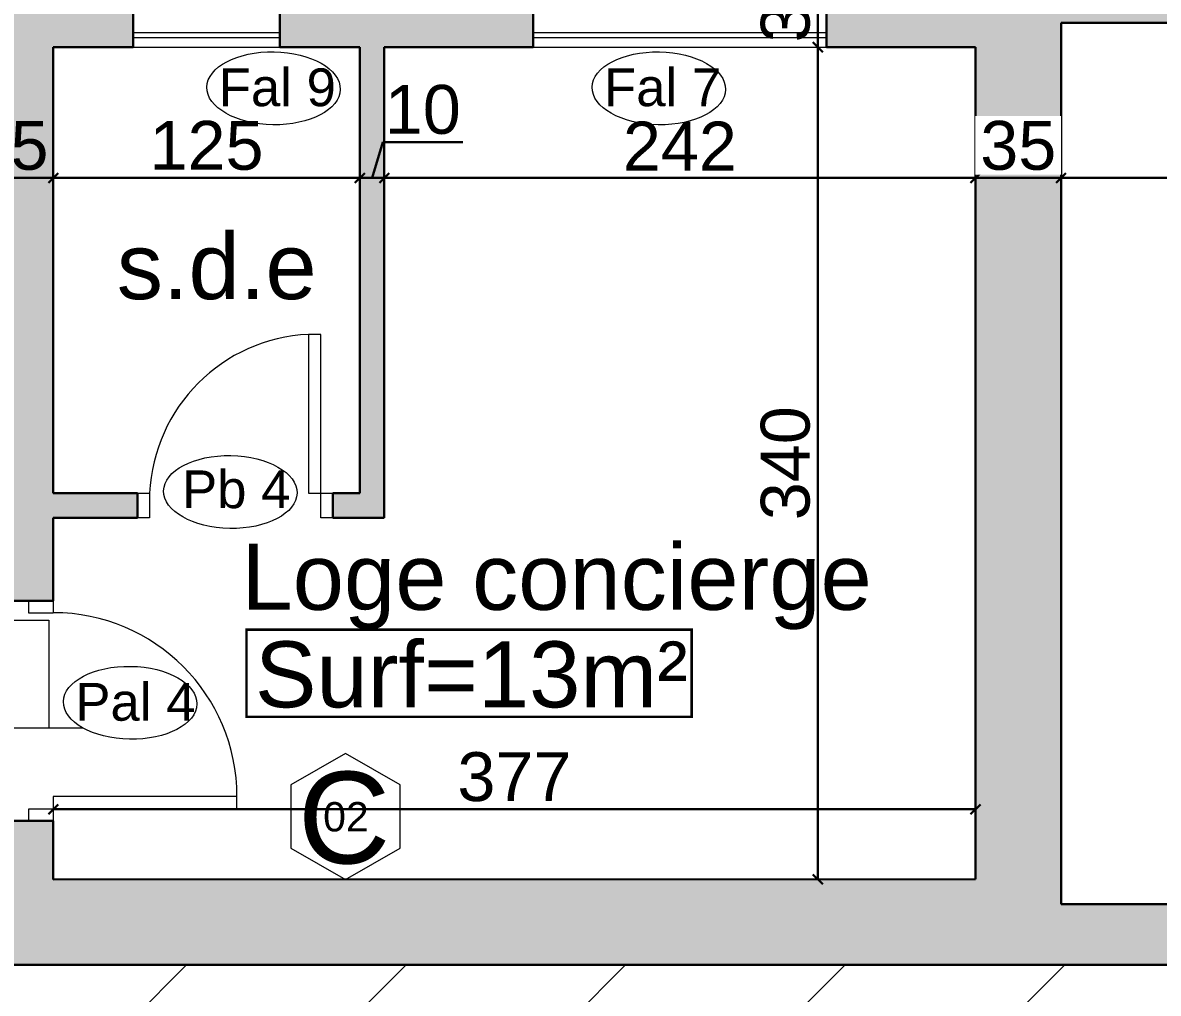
# Model space of a CAD drawing. Header units: millimetres. Extents: x 2804 to 3317, y 6834 to 7064.
# Drawn here: x 2893.463 to 2898.109, y 6920.366 to 6924.336 of the extents above; entities that cross this region are included whole.
import ezdxf

# ---------------------------------------------------------------- set-up
doc = ezdxf.new("R2010")
doc.units = ezdxf.units.MM
doc.header["$PDMODE"] = 1
for name, color, linetype, lineweight in [('cotation', 3, 'Continuous', 30), ('menuise', 50, 'Continuous', 18), ('PORT-FEN', 2, 'Continuous', 0), ('SECURITE', 2, 'Continuous', 0), ('zin cotation', 41, 'Continuous', 5), ('zin menuiserie', 150, 'Continuous', 5), ('Zin mur', 30, 'Continuous', 30)]:
    doc.layers.add(name, color=color, linetype=linetype, lineweight=lineweight)
doc.layers.add('zin hatch mur', color=8, linetype='Continuous')
doc.layers.add('zin texte', color=33, linetype='Continuous')
doc.styles.add('ARIAL', font='arial.ttf')
doc.styles.add('PsikTxtStyle', font='arial.ttf')
doc.styles.get("Standard").update_dxf_attribs({"font": 'arial.ttf'})
doc.dimstyles.new('cotation 100', dxfattribs={"dimtxt": 0.2, "dimasz": 0.04, "dimexe": 0, "dimexo": 0, "dimgap": 0.03, "dimtad": 1, "dimdec": 0, "dimlfac": 100, "dimdsep": 46, "dimtxsty": 'ARIAL', "dimblk": 'OBLIQUE', "dimcen": 0.09, "dimse1": 1, "dimse2": 1, "dimclrd": 256, "dimclre": 256, "dimclrt": 256, "dimadec": 3, "dimazin": 2, "dimtfac": 1, "dimtdec": 0, "dimtofl": 0, "dimtmove": 1, "dimatfit": 3, "dimfxl": 0, "dimtolj": 1, "dimtzin": 0, "dimlwd": -1, "dimlwe": -1, "dimarcsym": 0})

# ---------------------------------------------------------------- blocks, each defined once
blk = doc.blocks.new('P70')
at = {"layer": 'zin menuiserie'}
for p, q in [((0, 650), (0, 0)), ((50, 650), (0, 650)), ((50, 0), (50, 650)), ((-700, 0), (-650, 0)), ((-700, -100), (-700, 0)), ((-650, 0), (-650, -100)), ((0, 0), (100, 0)), ((50, -100), (50, 0)), ((100, 0), (100, -100)), ((-650, -100), (-700, -100)), ((100, -100), (50, -100))]:
    blk.add_line(p, q, dxfattribs=at)
blk.add_arc((31.3, -31.3), 682, 92.6275, 177.3725, dxfattribs=at)
blk = doc.blocks.new('P90')
at = {"ltscale": 0.005}
for p, q in [((-50, 751.6), (-100, 751.6)), ((-100, 751.6), (-100, 0)), ((-50, 0), (-50, 751.6)), ((-900, -100), (-900, 0)), ((-900, 0), (-850, 0)), ((-850, 0), (-850, -100)), ((-100, 0), (-50, 0)), ((-50, 0), (0, 0)), ((-50, -100), (-50, 0)), ((0, 0), (0, -100)), ((-850, -100), (-900, -100)), ((0, -100), (-50, -100))]:
    blk.add_line(p, q, dxfattribs=at)
blk.add_arc((-100, 0), 751.6, 90, 180, dxfattribs=at)
blk = doc.blocks.new('_Oblique')
at = {"color": 0, "linetype": 'ByBlock', "lineweight": -2}
blk.add_line((-0.5, -0.5), (0.5, 0.5), dxfattribs=at)
blk = doc.blocks.new('*D277')
at = {"layer": 'cotation', "transparency": 16777216}
blk.add_line((2893.5879, 6923.7007), (2894.8421, 6923.7007), dxfattribs=at)
at = {"layer": 'Defpoints', "color": 0, "transparency": 16777216}
for p in [(2893.5879, 6924.2359), (2894.8421, 6924.2359), (2894.8421, 6923.7007)]:
    blk.add_point(p, dxfattribs=at)
at = {"layer": 'cotation', "transparency": 16777216, "xscale": 0.04, "yscale": 0.04, "zscale": 0.04, "rotation": 180}
blk.add_blockref('_Oblique', (2893.5879, 6923.7007), dxfattribs=at)
at = {"layer": 'cotation', "transparency": 16777216, "xscale": 0.04, "yscale": 0.04, "zscale": 0.04}
blk.add_blockref('_Oblique', (2894.8421, 6923.7007), dxfattribs=at)
at = {"layer": 'cotation', "transparency": 16777216, "insert": (2894.215, 6923.8328), "char_height": 0.2, "attachment_point": 5, "style": 'ARIAL'}
blk.add_mtext('\\A1;125', dxfattribs=at)
blk = doc.blocks.new('*D279')
at = {"layer": 'cotation', "transparency": 16777216}
blk.add_line((2893.5879, 6921.1183), (2897.3609, 6921.1183), dxfattribs=at)
at = {"layer": 'Defpoints', "color": 0, "transparency": 16777216}
for p in [(2897.3609, 6921.1183), (2893.5879, 6920.8316), (2897.3609, 6920.8316)]:
    blk.add_point(p, dxfattribs=at)
at = {"layer": 'cotation', "transparency": 16777216, "xscale": 0.04, "yscale": 0.04, "zscale": 0.04, "rotation": 180}
blk.add_blockref('_Oblique', (2893.5879, 6921.1183), dxfattribs=at)
at = {"layer": 'cotation', "transparency": 16777216, "xscale": 0.04, "yscale": 0.04, "zscale": 0.04}
blk.add_blockref('_Oblique', (2897.3609, 6921.1183), dxfattribs=at)
at = {"layer": 'cotation', "transparency": 16777216, "insert": (2895.4744, 6921.2505), "char_height": 0.2, "attachment_point": 5, "style": 'ARIAL'}
blk.add_mtext('\\A1;377', dxfattribs=at)
blk = doc.blocks.new('*D278')
at = {"layer": 'cotation', "transparency": 16777216}
blk.add_line((2894.9421, 6923.7007), (2897.3609, 6923.7007), dxfattribs=at)
at = {"layer": 'Defpoints', "color": 0, "transparency": 16777216}
for p in [(2897.3609, 6923.7007), (2897.3609, 6923.2128), (2894.9421, 6923.165)]:
    blk.add_point(p, dxfattribs=at)
at = {"layer": 'cotation', "transparency": 16777216, "xscale": 0.04, "yscale": 0.04, "zscale": 0.04, "rotation": 180}
blk.add_blockref('_Oblique', (2894.9421, 6923.7007), dxfattribs=at)
at = {"layer": 'cotation', "transparency": 16777216, "xscale": 0.04, "yscale": 0.04, "zscale": 0.04}
blk.add_blockref('_Oblique', (2897.3609, 6923.7007), dxfattribs=at)
at = {"layer": 'cotation', "transparency": 16777216, "insert": (2896.1515, 6923.8311), "char_height": 0.2, "attachment_point": 5, "style": 'ARIAL'}
blk.add_mtext('\\A1;242', dxfattribs=at)
blk = doc.blocks.new('*D276')
at = {"layer": 'cotation', "transparency": 16777216}
blk.add_line((2896.7158, 6920.8322), (2896.7158, 6924.2359), dxfattribs=at)
at = {"layer": 'Defpoints', "color": 0, "transparency": 16777216}
for p in [(2896.7158, 6924.2359), (2897.3609, 6924.2359), (2897.3609, 6920.8322)]:
    blk.add_point(p, dxfattribs=at)
at = {"layer": 'cotation', "transparency": 16777216, "xscale": 0.04, "yscale": 0.04, "zscale": 0.04}
for p, rotation in [((2896.7158, 6924.2359), 90), ((2896.7158, 6920.8322), 270)]:
    blk.add_blockref('_Oblique', p, dxfattribs=dict(at, rotation=rotation))
at = {"layer": 'cotation', "transparency": 16777216, "insert": (2896.5837, 6922.534), "char_height": 0.2, "attachment_point": 5, "rotation": 90, "style": 'ARIAL'}
blk.add_mtext('\\A1;340', dxfattribs=at)
blk = doc.blocks.new('*D289')
at = {"layer": 'cotation', "transparency": 16777216}
blk.add_line((2886.9399, 6919.9791), (2907.4219, 6919.9822), dxfattribs=at)
at = {"layer": 'Defpoints', "color": 0, "transparency": 16777216}
for p in [(2886.9398, 6920.4806), (2907.4218, 6920.4837), (2907.4219, 6919.9822)]:
    blk.add_point(p, dxfattribs=at)
at = {"layer": 'cotation', "transparency": 16777216, "xscale": 0.04, "yscale": 0.04, "zscale": 0.04}
for p, rotation in [((2886.9399, 6919.9791), 180.008627102599), ((2907.4219, 6919.9822), 0.008627102599035555)]:
    blk.add_blockref('_Oblique', p, dxfattribs=dict(at, rotation=rotation))
at = {"layer": 'cotation', "transparency": 16777216, "insert": (2897.1808, 6920.1638), "char_height": 0.3, "attachment_point": 5, "rotation": 0.0086, "style": 'ARIAL'}
blk.add_mtext('\\A1;2048', dxfattribs=at)
blk = doc.blocks.new('ss rdc')
at = {"layer": 'SECURITE', "color": 252, "true_color": 0x939598, "elevation": 1.6468}
blk.add_lwpolyline([(2652.3404, 6716.8446), (2652.5641, 6716.9737), (2652.5641, 6717.232), (2652.3404, 6717.3611), (2652.1167, 6717.232), (2652.1167, 6716.9737)], close=True, dxfattribs=at)
at = {"layer": 'SECURITE', "color": 252, "true_color": 0x939598, "style": 'ARIAL'}
for s, height, p in [('C', 0.375, (2652.1451, 6716.9109, 1.6468)), ('02', 0.12, (2652.2485, 6717.0419, 1.6468))]:
    blk.add_text(s, height=height, dxfattribs=at).set_placement(p)
blk = doc.blocks.new('*D543')
at = {"layer": 'cotation', "transparency": 16777216}
blk.add_line((2897.7109, 6923.7007), (2907.4133, 6923.7007), dxfattribs=at)
at = {"layer": 'Defpoints', "color": 0, "transparency": 16777216}
for p in [(2907.4133, 6923.7007), (2907.4133, 6923.6266), (2897.7109, 6923.2614)]:
    blk.add_point(p, dxfattribs=at)
at = {"layer": 'cotation', "transparency": 16777216, "xscale": 0.04, "yscale": 0.04, "zscale": 0.04, "rotation": 180}
blk.add_blockref('_Oblique', (2897.7109, 6923.7007), dxfattribs=at)
at = {"layer": 'cotation', "transparency": 16777216, "xscale": 0.04, "yscale": 0.04, "zscale": 0.04}
blk.add_blockref('_Oblique', (2907.4133, 6923.7007), dxfattribs=at)
at = {"layer": 'cotation', "transparency": 16777216, "insert": (2902.5621, 6923.8328), "char_height": 0.2, "attachment_point": 5, "style": 'ARIAL', "bg_fill": 3, "box_fill_scale": 1.1, "bg_fill_color": 256, "bg_fill_true_color": 13158600, "bg_fill_transparency": 0}
blk.add_mtext('\\A1;970', dxfattribs=at)
blk = doc.blocks.new('*D668')
at = {"layer": 'cotation', "transparency": 16777216}
blk.add_line((2896.7158, 6924.2359), (2896.7158, 6924.5857), dxfattribs=at)
at = {"layer": 'Defpoints', "color": 0, "transparency": 16777216}
for p in [(2896.7158, 6924.5857), (2896.9847, 6924.5857), (2897.3609, 6924.2359)]:
    blk.add_point(p, dxfattribs=at)
at = {"layer": 'cotation', "transparency": 16777216, "xscale": 0.04, "yscale": 0.04, "zscale": 0.04}
for p, rotation in [((2896.7158, 6924.5857), 90), ((2896.7158, 6924.2359), 270)]:
    blk.add_blockref('_Oblique', p, dxfattribs=dict(at, rotation=rotation))
at = {"layer": 'cotation', "transparency": 16777216, "insert": (2896.5837, 6924.4108), "char_height": 0.2, "attachment_point": 5, "rotation": 90, "style": 'ARIAL'}
blk.add_mtext('\\A1;35', dxfattribs=at)
blk = doc.blocks.new('*D698')
at = {"layer": 'cotation', "transparency": 16777216}
for p, q in [((2894.8921, 6923.7007), (2894.9363, 6923.8478)), ((2894.9363, 6923.8478), (2895.2633, 6923.8478)), ((2894.9421, 6923.7007), (2894.8421, 6923.7007))]:
    blk.add_line(p, q, dxfattribs=at)
at = {"layer": 'Defpoints', "color": 0, "transparency": 16777216}
for p in [(2894.8421, 6923.7007), (2894.9421, 6923.165), (2894.8421, 6922.4109)]:
    blk.add_point(p, dxfattribs=at)
at = {"layer": 'cotation', "transparency": 16777216, "xscale": 0.04, "yscale": 0.04, "zscale": 0.04, "rotation": 180}
blk.add_blockref('_Oblique', (2894.8421, 6923.7007), dxfattribs=at)
at = {"layer": 'cotation', "transparency": 16777216, "xscale": 0.04, "yscale": 0.04, "zscale": 0.04}
blk.add_blockref('_Oblique', (2894.9421, 6923.7007), dxfattribs=at)
at = {"layer": 'cotation', "transparency": 16777216, "insert": (2895.0998, 6923.9799), "char_height": 0.2, "attachment_point": 5, "style": 'ARIAL'}
blk.add_mtext('\\A1;10', dxfattribs=at)
blk = doc.blocks.new('*D699')
at = {"layer": 'cotation', "transparency": 16777216}
blk.add_line((2893.5879, 6923.7007), (2893.2379, 6923.7007), dxfattribs=at)
at = {"layer": 'Defpoints', "color": 0, "transparency": 16777216}
for p in [(2893.5879, 6924.2359), (2893.2379, 6923.7007), (2893.2379, 6922.3564)]:
    blk.add_point(p, dxfattribs=at)
at = {"layer": 'cotation', "transparency": 16777216, "xscale": 0.04, "yscale": 0.04, "zscale": 0.04, "rotation": 180}
blk.add_blockref('_Oblique', (2893.2379, 6923.7007), dxfattribs=at)
at = {"layer": 'cotation', "transparency": 16777216, "xscale": 0.04, "yscale": 0.04, "zscale": 0.04}
blk.add_blockref('_Oblique', (2893.5879, 6923.7007), dxfattribs=at)
at = {"layer": 'cotation', "transparency": 16777216, "insert": (2893.4129, 6923.8328), "char_height": 0.2, "attachment_point": 5, "style": 'ARIAL'}
blk.add_mtext('\\A1;35', dxfattribs=at)
blk = doc.blocks.new('*D714')
at = {"layer": 'cotation', "transparency": 16777216}
blk.add_line((2897.7109, 6923.7007), (2897.3609, 6923.7007), dxfattribs=at)
at = {"layer": 'Defpoints', "color": 0, "transparency": 16777216}
for p in [(2897.3609, 6923.3272), (2897.7109, 6923.2614)]:
    blk.add_point(p, dxfattribs=at)
at = {"layer": 'cotation', "transparency": 16777216, "xscale": 0.04, "yscale": 0.04, "zscale": 0.04, "rotation": 180}
blk.add_blockref('_Oblique', (2897.3609, 6923.7007), dxfattribs=at)
at = {"layer": 'cotation', "transparency": 16777216, "xscale": 0.04, "yscale": 0.04, "zscale": 0.04}
blk.add_blockref('_Oblique', (2897.7109, 6923.7007), dxfattribs=at)
at = {"layer": 'cotation', "transparency": 16777216, "insert": (2897.5359, 6923.8328), "char_height": 0.2, "attachment_point": 5, "style": 'ARIAL', "bg_fill": 3, "box_fill_scale": 1.1, "bg_fill_color": 256, "bg_fill_true_color": 13158600, "bg_fill_transparency": 0}
blk.add_mtext('\\A1;35', dxfattribs=at)
at = {"layer": 'Defpoints', "color": 0, "transparency": 16777216}
blk.add_point((2897.3609, 6923.7007), dxfattribs=at)
blk = doc.blocks.new('pb3')
at = {"layer": 'menuise'}
blk.add_ellipse((2903.9566, 6929.8802), major_axis=(-0.2729, 0.0047), ratio=0.546469, start_param=-1.570796, end_param=4.712389, dxfattribs=at)
at = {"layer": 'menuise', "insert": (2903.7589, 6929.9684), "char_height": 0.1544, "width": 2.341262, "attachment_point": 1, "style": 'PsikTxtStyle'}
blk.add_mtext('Pb 4', dxfattribs=at)
blk = doc.blocks.new('fal 7')
at = {"layer": 'menuise'}
blk.add_ellipse((2858.0577, 6854.1122), major_axis=(-0.2729, 0.0047), ratio=0.546469, start_param=-1.570796, end_param=4.712389, dxfattribs=at)
at = {"layer": 'menuise', "insert": (2857.8333, 6854.1934), "char_height": 0.1544, "width": 2.341262, "attachment_point": 1, "style": 'PsikTxtStyle'}
blk.add_mtext('Fal 7', dxfattribs=at)
blk = doc.blocks.new('fal9')
at = {"layer": 'menuise'}
blk.add_ellipse((2894.4891, 6924.0676), major_axis=(-0.2729, 0.0047), ratio=0.546469, start_param=-1.570796, end_param=4.712389, dxfattribs=at)
at = {"layer": 'menuise', "insert": (2894.2647, 6924.1488), "char_height": 0.1544, "width": 2.341262, "attachment_point": 1, "style": 'PsikTxtStyle'}
blk.add_mtext('Fal 9', dxfattribs=at)
blk = doc.blocks.new('pal4')
at = {"layer": 'menuise'}
blk.add_ellipse((2893.9025, 6921.5539), major_axis=(-0.2729, 0.0047), ratio=0.546469, start_param=-1.570796, end_param=4.712389, dxfattribs=at)
at = {"layer": 'menuise', "insert": (2893.6781, 6921.6351), "char_height": 0.1544, "width": 2.341262, "attachment_point": 1, "style": 'PsikTxtStyle'}
blk.add_mtext('Pal 4', dxfattribs=at)

msp = doc.modelspace()

# ---------------------------------------------------------------- hatches: boundary and pattern name
at = {"layer": 'zin hatch mur'}
h = msp.add_hatch(color=256, dxfattribs=at)
h.dxf.hatch_style = 1
h.paths.add_polyline_path([(2888.4682, 6924.1306), (2888.2272, 6924.1306), (2888.2272, 6921.7306), (2888.4685, 6921.7306)], flags=17)
h.paths.add_polyline_path([(2891.9879, 6921.9708), (2892.2379, 6921.9708), (2892.2379, 6925.5806), (2891.4511, 6925.5806), (2891.4511, 6925.3306), (2891.9879, 6925.3306)])
h.paths.add_polyline_path([(2892.2379, 6921.0708), (2891.9879, 6921.0708), (2891.9879, 6920.8314), (2889.7149, 6920.831), (2889.7143, 6925.3306), (2890.2511, 6925.3306), (2890.2511, 6925.5806), (2888.1034, 6925.5806), (2888.1034, 6925.3306), (2889.4643, 6925.3306), (2889.4649, 6920.7306), (2887.2808, 6920.7306), (2887.1115, 6925.3306), (2887.2034, 6925.3306), (2887.2034, 6925.5806), (2887.1023, 6925.5806), (2887.0689, 6926.4881), (2886.7186, 6926.4881), (2886.9398, 6920.4806), (2895.7198, 6920.4819), (2895.7198, 6920.8319), (2893.5879, 6920.8316), (2893.5879, 6921.0708), (2893.2379, 6921.0708), (2893.2379, 6920.8316), (2892.2379, 6920.8315)])
h = msp.add_hatch(color=256, dxfattribs=at)
h.dxf.hatch_style = 1
h.paths.add_polyline_path([(2893.915, 6924.2359), (2893.915, 6924.5859), (2893.2379, 6924.5859), (2893.2379, 6921.9708), (2893.5879, 6921.9708), (2893.5879, 6922.3109), (2893.9321, 6922.3109), (2893.9321, 6922.4109), (2893.5879, 6922.4109), (2893.5879, 6924.2359)])
h.paths.add_polyline_path([(2895.5515, 6924.2359), (2895.5515, 6924.5859), (2894.515, 6924.5859), (2894.515, 6924.2359), (2894.8421, 6924.2359), (2894.8421, 6922.4109), (2894.7321, 6922.4109), (2894.7321, 6922.3109), (2894.9421, 6922.3109), (2894.9421, 6924.2359)])
h = msp.add_hatch(color=256, dxfattribs=at)
h.dxf.hatch_style = 1
h.paths.add_polyline_path([(2900.6359, 6921.0323), (2901.2359, 6921.0323), (2901.2359, 6920.7319), (2900.6359, 6920.7316)], flags=16)
h.paths.add_polyline_path([(2907.0616, 6924.3357), (2907.0616, 6924.1847), (2907.412, 6924.1847), (2907.412, 6924.5857), (2902.3359, 6924.5857), (2897.3609, 6924.5857), (2897.3609, 6924.5859), (2896.7515, 6924.5859), (2896.7515, 6924.2359), (2897.3609, 6924.2359), (2897.3609, 6920.8322), (2895.7198, 6920.8319), (2895.7198, 6920.4819), (2907.4218, 6920.4837), (2907.4207, 6920.8847), (2907.0708, 6920.8847), (2907.0708, 6920.7348), (2901.3359, 6920.7319), (2901.3359, 6921.1323), (2900.5359, 6921.1323), (2900.5359, 6920.7315), (2897.7109, 6920.7301), (2897.7109, 6924.3357)])
at = {"layer": 'zin menuiserie'}
h = msp.add_hatch(dxfattribs=at)
h.set_pattern_fill('ANSI31', scale=0.2)
h.set_pattern_definition([(45, (0, -32.72725), (-0.449012806, 0.449012806), [])])
h.paths.add_polyline_path([(2907.4175, 6920.4837), (2908.6316, 6920.4875), (2908.6002, 6914.7507), (2881.3174, 6914.7507), (2881.3174, 6944.7842), (2886.0451, 6944.7843), (2886.9398, 6920.4806)])

# ---------------------------------------------------------------- linework, layer by layer
at = {"layer": 'PORT-FEN'}
msp.add_lwpolyline([(2891.8951, 6921.5642), (2891.7472, 6921.6453), (2891.856, 6921.4507), (2891.856, 6921.8916), (2893.5696, 6921.8916), (2893.5696, 6921.4507)], dxfattribs=at)
at = {"layer": 'PORT-FEN', "const_width": 0.00566}
msp.add_lwpolyline([(2893.7076, 6921.4507), (2891.6913, 6921.4507)], dxfattribs=at)
at = {"layer": 'zin menuiserie'}
for p, q in [((2893.915, 6924.2959), (2894.515, 6924.2959)), ((2893.915, 6924.2759), (2894.515, 6924.2759)), ((2895.5515, 6924.2959), (2896.7515, 6924.2959)), ((2895.5515, 6924.2759), (2896.7515, 6924.2759)), ((2893.915, 6924.2359), (2894.515, 6924.2359)), ((2895.5515, 6924.2359), (2896.7515, 6924.2359))]:
    msp.add_line(p, q, dxfattribs=at)
at = {"layer": 'Zin mur'}
for p, q in [((2893.915, 6924.2359), (2893.915, 6924.5859)), ((2894.515, 6924.2359), (2894.515, 6924.5859)), ((2895.5515, 6924.2359), (2895.5515, 6924.5859)), ((2896.7515, 6924.2359), (2896.7515, 6924.5857)), ((2897.7109, 6924.3357), (2897.7109, 6920.7301)), ((2897.7109, 6924.3357), (2907.0616, 6924.3357)), ((2893.5879, 6924.2359), (2893.915, 6924.2359)), ((2893.5879, 6924.2359), (2893.5879, 6922.4109)), ((2894.515, 6924.2359), (2894.8421, 6924.2359)), ((2894.8421, 6924.2359), (2894.8421, 6922.4109)), ((2894.9421, 6924.2359), (2895.5515, 6924.2359)), ((2894.9421, 6924.2359), (2894.9421, 6922.3109)), ((2896.7515, 6924.2359), (2897.3609, 6924.2359)), ((2897.3609, 6924.2359), (2897.3609, 6920.8322)), ((2893.5879, 6922.4109), (2893.9321, 6922.4109)), ((2893.9321, 6922.4109), (2893.9321, 6922.3109)), ((2894.7321, 6922.4109), (2894.7321, 6922.3109)), ((2894.7321, 6922.4109), (2894.8421, 6922.4109)), ((2893.5879, 6922.3109), (2893.9321, 6922.3109)), ((2893.5879, 6922.3109), (2893.5879, 6921.9708)), ((2894.7321, 6922.3109), (2894.9421, 6922.3109)), ((2893.5879, 6921.9708), (2893.2379, 6921.9708)), ((2893.5879, 6921.0708), (2893.2379, 6921.0708)), ((2893.5879, 6921.0708), (2893.5879, 6920.8316)), ((2893.5879, 6920.8316), (2897.3609, 6920.8322)), ((2897.7109, 6920.7301), (2900.5359, 6920.7315)), ((2881.3174, 6920.4798), (2897.5224, 6920.4822)), ((2897.3609, 6920.485), (2897.3609, 6920.4846)), ((2897.3609, 6920.4822), (2907.4218, 6920.4837))]:
    msp.add_line(p, q, dxfattribs=at)
at = {"layer": 'zin texte', "const_width": 0.01}
msp.add_lwpolyline([(2894.3781, 6921.8531), (2896.1997, 6921.8531), (2896.1997, 6921.4964), (2894.3781, 6921.4964)], close=True, dxfattribs=at)

# ---------------------------------------------------------------- block references
at = {"layer": 'cotation'}
for name, p in [('fal9', (0, 0)), ('fal 7', (38.0077, 69.9553)), ('pb3', (-9.6443, -7.4639)), ('pal4', (0, 0))]:
    msp.add_blockref(name, p, dxfattribs=at)
at = {"layer": 'SECURITE', "color": 214, "true_color": 0xa81592}
msp.add_blockref('ss rdc', (242.4434, 203.9859), dxfattribs=at)
at = {"layer": 'zin cotation', "xscale": 0.001, "yscale": 0.001, "zscale": 0.001}
msp.add_blockref('P70', (2894.6321, 6922.4109), dxfattribs=at)
at = {"layer": 'zin menuiserie', "xscale": 0.001, "yscale": 0.001, "zscale": 0.001, "rotation": 270.000000000018}
msp.add_blockref('P90', (2893.5879, 6921.0708), dxfattribs=at)

# ---------------------------------------------------------------- texts
at = {"layer": 'zin texte', "char_height": 0.27, "attachment_point": 1}
for s, insert in [('s.d.e', (2893.8479, 6923.475)), ('Loge concierge', (2894.3577, 6922.2042)), ('Surf=13m²', (2894.413, 6921.8052))]:
    msp.add_mtext_dynamic_manual_height_columns(s, width=34.103171, gutter_width=12.5, heights=[0], dxfattribs=dict(at, insert=insert))

# ---------------------------------------------------------------- dimensions: what is measured, and where the dimension line sits
at = {"layer": 'cotation'}
for base, p1, p2, picture, middle in [((2896.7158, 6924.5857), (2897.3609, 6924.2359), (2896.9847, 6924.5857), '*D668', (2896.5837, 6924.4108)), ((2896.7158, 6924.2359), (2897.3609, 6920.8322), (2897.3609, 6924.2359), '*D276', (2896.5837, 6922.534))]:
    dim = msp.add_linear_dim(base=base, p1=p1, p2=p2, angle=90, dimstyle='cotation 100', dxfattribs=at)
    dim.commit()
    dim.dimension.update_dxf_attribs({"geometry": picture, "text_midpoint": middle})
for base, p1, p2, picture, middle in [((2893.2379, 6923.7007), (2893.5879, 6924.2359), (2893.2379, 6922.3564), '*D699', (2893.4129, 6923.8328)), ((2894.8421, 6923.7007), (2893.5879, 6924.2359), (2894.8421, 6924.2359), '*D277', (2894.215, 6923.8328)), ((2894.8421, 6923.7007), (2894.9421, 6923.165), (2894.8421, 6922.4109), '*D698', (2894.9663, 6923.9799)), ((2897.3609, 6923.7007), (2894.9421, 6923.165), (2897.3609, 6923.2128), '*D278', (2896.1515, 6923.8311)), ((2897.3609, 6921.1183), (2893.5879, 6920.8316), (2897.3609, 6920.8316), '*D279', (2895.4744, 6921.2505))]:
    dim = msp.add_linear_dim(base=base, p1=p1, p2=p2, dimstyle='cotation 100', dxfattribs=at)
    dim.commit()
    dim.dimension.update_dxf_attribs({"geometry": picture, "text_midpoint": middle})
dim = msp.add_aligned_dim(p1=(2886.9398, 6920.4806), p2=(2907.4218, 6920.4837), distance=-0.5015, dimstyle='cotation 100', override={"dimtxt": 0.3}, dxfattribs=at)
dim.commit()
dim.dimension.update_dxf_attribs({"geometry": '*D289', "text_midpoint": (2897.1808, 6920.1638)})

# ---------------------------------------------------------------- next in the draw order: dimensions: what is measured, and where the dimension line sits
dim = msp.add_linear_dim(base=(2907.4133, 6923.7007), p1=(2897.7109, 6923.2614), p2=(2907.4133, 6923.6266), dimstyle='cotation 100', override={"dimtfill": 1, "dimarcsym": 2}, dxfattribs=at)
dim.commit()
dim.dimension.update_dxf_attribs({"geometry": '*D543', "text_midpoint": (2902.5621, 6923.8328)})

# ---------------------------------------------------------------- next in the draw order: dimensions: what is measured, and where the dimension line sits
dim = msp.add_linear_dim(base=(2897.3609, 6923.7007), p1=(2897.7109, 6923.2614), p2=(2897.3609, 6923.3272), dimstyle='cotation 100', override={"dimtfill": 1, "dimarcsym": 2}, dxfattribs=at)
dim.commit()
dim.dimension.update_dxf_attribs({"geometry": '*D714', "text_midpoint": (2897.5359, 6923.8328)})

doc.saveas('drawing.dxf')
